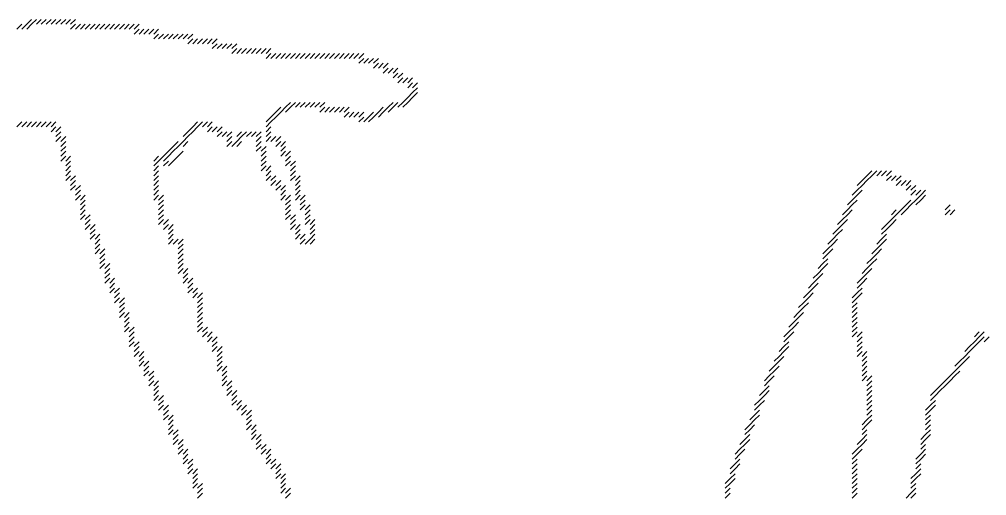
# Model space of a CAD drawing. Header units: metres. Extents: x 526 to 1383, y 73 to 1012.
# Drawn here: x 926.5 to 1124.5, y 863.5 to 961 of the extents above; entities that cross this region are included whole.
import ezdxf

# ---------------------------------------------------------------- set-up
doc = ezdxf.new("R2010")
doc.units = ezdxf.units.M

msp = doc.modelspace()

# ---------------------------------------------------------------- linework, layer by layer
for p, q in [((928, 960), (929, 961)), ((929, 960), (930, 961)), ((930, 960), (931, 961)), ((931, 960), (932, 961)), ((932, 960), (933, 961)), ((933, 960), (934, 961)), ((934, 960), (935, 961)), ((935, 960), (936, 961)), ((936, 960), (937, 961)), ((937, 960), (938, 961)), ((926, 959), (927, 960)), ((927, 959), (928, 960)), ((928, 959), (929, 960)), ((937, 959), (938, 960)), ((938, 959), (939, 960)), ((939, 959), (940, 960)), ((940, 959), (941, 960)), ((941, 959), (942, 960)), ((942, 959), (943, 960)), ((943, 959), (944, 960)), ((944, 959), (945, 960)), ((945, 959), (946, 960)), ((946, 959), (947, 960)), ((947, 959), (948, 960)), ((948, 959), (949, 960)), ((949, 959), (950, 960)), ((950, 959), (951, 960)), ((950, 958), (951, 959)), ((951, 958), (952, 959)), ((952, 958), (953, 959)), ((953, 958), (954, 959)), ((954, 958), (955, 959)), ((954, 957), (955, 958)), ((955, 957), (956, 958)), ((956, 957), (957, 958)), ((957, 957), (958, 958)), ((958, 957), (959, 958)), ((959, 957), (960, 958)), ((960, 957), (961, 958)), ((961, 957), (962, 958)), ((961, 956), (962, 957)), ((962, 956), (963, 957)), ((963, 956), (964, 957)), ((964, 956), (965, 957)), ((965, 956), (966, 957)), ((966, 956), (967, 957)), ((966, 955), (967, 956)), ((967, 955), (968, 956)), ((968, 955), (969, 956)), ((969, 955), (970, 956)), ((970, 955), (971, 956)), ((970, 954), (971, 955)), ((971, 954), (972, 955)), ((972, 954), (973, 955)), ((973, 954), (974, 955)), ((974, 954), (975, 955)), ((975, 954), (976, 955)), ((976, 954), (977, 955)), ((977, 954), (978, 955)), ((977, 953), (978, 954)), ((978, 953), (979, 954)), ((979, 953), (980, 954)), ((980, 953), (981, 954)), ((981, 953), (982, 954)), ((982, 953), (983, 954)), ((983, 953), (984, 954)), ((984, 953), (985, 954)), ((985, 953), (986, 954)), ((986, 953), (987, 954)), ((987, 953), (988, 954)), ((988, 953), (989, 954)), ((989, 953), (990, 954)), ((990, 953), (991, 954)), ((991, 953), (992, 954)), ((992, 953), (993, 954)), ((993, 953), (994, 954)), ((994, 953), (995, 954)), ((995, 953), (996, 954)), ((996, 953), (997, 954)), ((996, 952), (997, 953)), ((997, 952), (998, 953)), ((998, 952), (999, 953)), ((999, 952), (1000, 953)), ((999, 951), (1000, 952)), ((1000, 951), (1001, 952)), ((1001, 951), (1002, 952)), ((1001, 950), (1002, 951)), ((1002, 950), (1003, 951)), ((1003, 950), (1004, 951)), ((1003, 949), (1004, 950)), ((1004, 949), (1005, 950)), ((1004, 948), (1005, 949)), ((1005, 948), (1006, 949)), ((1006, 948), (1007, 949)), ((1006, 947), (1007, 948)), ((1007, 947), (1008, 948)), ((1007, 946), (1008, 947)), ((1005, 944), (1006, 945)), ((1006, 945), (1007, 946)), ((1006, 944), (1007, 945)), ((1007, 945), (1008, 946)), ((979, 942), (980, 943)), ((980, 942), (981, 943)), ((981, 943), (982, 944)), ((981, 942), (982, 943)), ((982, 943), (983, 944)), ((983, 943), (984, 944)), ((984, 943), (985, 944)), ((985, 943), (986, 944)), ((986, 943), (987, 944)), ((987, 943), (988, 944)), ((988, 943), (989, 944)), ((988, 942), (989, 943)), ((989, 942), (990, 943)), ((990, 942), (991, 943)), ((991, 942), (992, 943)), ((992, 942), (993, 943)), ((993, 942), (994, 943)), ((1000, 942), (1001, 943)), ((1001, 942), (1002, 943)), ((1002, 943), (1003, 944)), ((1002, 942), (1003, 943)), ((1003, 943), (1004, 944)), ((1004, 943), (1005, 944)), ((1005, 943), (1006, 944)), ((977, 940), (978, 941)), ((978, 941), (979, 942)), ((978, 940), (979, 941)), ((979, 941), (980, 942)), ((993, 941), (994, 942)), ((994, 941), (995, 942)), ((995, 941), (996, 942)), ((996, 941), (997, 942)), ((996, 940), (997, 941)), ((997, 940), (998, 941)), ((998, 941), (999, 942)), ((998, 940), (999, 941)), ((999, 941), (1000, 942)), ((1000, 941), (1001, 942)), ((926, 939), (927, 940)), ((927, 939), (928, 940)), ((928, 939), (929, 940)), ((929, 939), (930, 940)), ((930, 939), (931, 940)), ((931, 939), (932, 940)), ((932, 939), (933, 940)), ((933, 939), (934, 940)), ((933, 938), (934, 939)), ((934, 938), (935, 939)), ((961, 938), (962, 939)), ((962, 939), (963, 940)), ((962, 938), (963, 939)), ((963, 939), (964, 940)), ((964, 939), (965, 940)), ((965, 939), (966, 940)), ((965, 938), (966, 939)), ((966, 938), (967, 939)), ((967, 938), (968, 939)), ((977, 939), (978, 940)), ((977, 938), (978, 939)), ((934, 937), (935, 938)), ((934, 936), (935, 937)), ((935, 936), (936, 937)), ((960, 937), (961, 938)), ((960, 936), (961, 937)), ((961, 937), (962, 938)), ((967, 937), (968, 938)), ((968, 937), (969, 938)), ((969, 937), (970, 938)), ((969, 936), (970, 937)), ((971, 937), (972, 938)), ((971, 936), (972, 937)), ((972, 937), (973, 938)), ((973, 937), (974, 938)), ((974, 937), (975, 938)), ((975, 937), (976, 938)), ((975, 936), (976, 937)), ((977, 937), (978, 938)), ((977, 936), (978, 937)), ((978, 936), (979, 937)), ((979, 936), (980, 937)), ((935, 935), (936, 936)), ((935, 934), (936, 935)), ((957, 934), (958, 935)), ((958, 935), (959, 936)), ((958, 934), (959, 935)), ((959, 935), (960, 936)), ((960, 935), (961, 936)), ((969, 935), (970, 936)), ((970, 935), (971, 936)), ((971, 935), (972, 936)), ((975, 935), (976, 936)), ((975, 934), (976, 935)), ((976, 934), (977, 935)), ((979, 935), (980, 936)), ((980, 935), (981, 936)), ((980, 934), (981, 935)), ((935, 933), (936, 934)), ((935, 932), (936, 933)), ((936, 932), (937, 933)), ((954, 932), (955, 933)), ((955, 932), (956, 933)), ((956, 933), (957, 934)), ((956, 932), (957, 933)), ((957, 933), (958, 934)), ((958, 932), (959, 933)), ((959, 933), (960, 934)), ((976, 933), (977, 934)), ((976, 932), (977, 933)), ((980, 933), (981, 934)), ((981, 933), (982, 934)), ((981, 932), (982, 933)), ((936, 931), (937, 932)), ((936, 930), (937, 931)), ((954, 931), (955, 932)), ((954, 930), (955, 931)), ((956, 931), (957, 932)), ((957, 931), (958, 932)), ((976, 931), (977, 932)), ((976, 930), (977, 931)), ((977, 930), (978, 931)), ((981, 931), (982, 932)), ((982, 931), (983, 932)), ((982, 930), (983, 931)), ((936, 929), (937, 930)), ((936, 928), (937, 929)), ((937, 928), (938, 929)), ((954, 929), (955, 930)), ((954, 928), (955, 929)), ((977, 929), (978, 930)), ((977, 928), (978, 929)), ((978, 928), (979, 929)), ((982, 929), (983, 930)), ((982, 928), (983, 929)), ((983, 928), (984, 929)), ((1099, 928), (1100, 929)), ((1100, 929), (1101, 930)), ((1100, 928), (1101, 929)), ((1101, 929), (1102, 930)), ((1102, 929), (1103, 930)), ((1103, 929), (1104, 930)), ((1104, 929), (1105, 930)), ((1104, 928), (1105, 929)), ((1105, 928), (1106, 929)), ((1106, 928), (1107, 929)), ((937, 927), (938, 928)), ((937, 926), (938, 927)), ((938, 926), (939, 927)), ((954, 927), (955, 928)), ((954, 926), (955, 927)), ((978, 927), (979, 928)), ((979, 927), (980, 928)), ((979, 926), (980, 927)), ((980, 926), (981, 927)), ((983, 927), (984, 928)), ((983, 926), (984, 927)), ((1098, 927), (1099, 928)), ((1098, 926), (1099, 927)), ((1099, 927), (1100, 928)), ((1106, 927), (1107, 928)), ((1107, 927), (1108, 928)), ((1108, 927), (1109, 928)), ((1108, 926), (1109, 927)), ((1109, 926), (1110, 927)), ((938, 925), (939, 926)), ((938, 924), (939, 925)), ((939, 924), (940, 925)), ((954, 925), (955, 926)), ((954, 924), (955, 925)), ((955, 924), (956, 925)), ((980, 925), (981, 926)), ((980, 924), (981, 925)), ((981, 924), (982, 925)), ((983, 925), (984, 926)), ((983, 924), (984, 925)), ((984, 924), (985, 925)), ((1097, 925), (1098, 926)), ((1097, 924), (1098, 925)), ((1098, 925), (1099, 926)), ((1109, 925), (1110, 926)), ((1110, 925), (1111, 926)), ((1110, 924), (1111, 925)), ((1111, 925), (1112, 926)), ((1111, 924), (1112, 925)), ((939, 923), (940, 924)), ((939, 922), (940, 923)), ((955, 923), (956, 924)), ((955, 922), (956, 923)), ((981, 923), (982, 924)), ((981, 922), (982, 923)), ((984, 923), (985, 924)), ((984, 922), (985, 923)), ((985, 922), (986, 923)), ((1096, 923), (1097, 924)), ((1096, 922), (1097, 923)), ((1097, 923), (1098, 924)), ((1107, 922), (1108, 923)), ((1108, 923), (1109, 924)), ((1108, 922), (1109, 923)), ((1109, 923), (1110, 924)), ((1110, 923), (1111, 924)), ((1116, 922), (1117, 923)), ((939, 921), (940, 922)), ((939, 920), (940, 921)), ((940, 920), (941, 921)), ((955, 921), (956, 922)), ((955, 920), (956, 921)), ((981, 921), (982, 922)), ((981, 920), (982, 921)), ((982, 920), (983, 921)), ((985, 921), (986, 922)), ((985, 920), (986, 921)), ((1095, 921), (1096, 922)), ((1095, 920), (1096, 921)), ((1096, 921), (1097, 922)), ((1105, 921), (1106, 922)), ((1105, 920), (1106, 921)), ((1106, 921), (1107, 922)), ((1107, 921), (1108, 922)), ((1116, 921), (1117, 922)), ((1117, 921), (1118, 922)), ((940, 919), (941, 920)), ((940, 918), (941, 919)), ((941, 918), (942, 919)), ((955, 919), (956, 920)), ((956, 919), (957, 920)), ((956, 918), (957, 919)), ((957, 918), (958, 919)), ((982, 919), (983, 920)), ((982, 918), (983, 919)), ((983, 918), (984, 919)), ((985, 919), (986, 920)), ((986, 919), (987, 920)), ((986, 918), (987, 919)), ((1094, 919), (1095, 920)), ((1094, 918), (1095, 919)), ((1095, 919), (1096, 920)), ((1103, 918), (1104, 919)), ((1104, 919), (1105, 920)), ((1104, 918), (1105, 919)), ((1105, 919), (1106, 920)), ((941, 917), (942, 918)), ((941, 916), (942, 917)), ((942, 916), (943, 917)), ((957, 917), (958, 918)), ((957, 916), (958, 917)), ((983, 917), (984, 918)), ((983, 916), (984, 917)), ((984, 916), (985, 917)), ((986, 917), (987, 918)), ((986, 916), (987, 917)), ((1093, 917), (1094, 918)), ((1093, 916), (1094, 917)), ((1094, 917), (1095, 918)), ((1103, 917), (1104, 918)), ((1103, 916), (1104, 917)), ((942, 915), (943, 916)), ((942, 914), (943, 915)), ((957, 915), (958, 916)), ((958, 915), (959, 916)), ((959, 915), (960, 916)), ((959, 914), (960, 915)), ((984, 915), (985, 916)), ((985, 915), (986, 916)), ((986, 915), (987, 916)), ((1092, 915), (1093, 916)), ((1092, 914), (1093, 915)), ((1093, 915), (1094, 916)), ((1102, 915), (1103, 916)), ((1102, 914), (1103, 915)), ((1103, 915), (1104, 916)), ((942, 913), (943, 914)), ((943, 913), (944, 914)), ((943, 912), (944, 913)), ((959, 913), (960, 914)), ((959, 912), (960, 913)), ((1091, 913), (1092, 914)), ((1091, 912), (1092, 913)), ((1092, 913), (1093, 914)), ((1101, 913), (1102, 914)), ((1101, 912), (1102, 913)), ((1102, 913), (1103, 914)), ((943, 911), (944, 912)), ((943, 910), (944, 911)), ((944, 910), (945, 911)), ((959, 911), (960, 912)), ((959, 910), (960, 911)), ((1090, 910), (1091, 911)), ((1091, 911), (1092, 912)), ((1091, 910), (1092, 911)), ((1100, 911), (1101, 912)), ((1100, 910), (1101, 911)), ((1101, 911), (1102, 912)), ((944, 909), (945, 910)), ((944, 908), (945, 909)), ((959, 909), (960, 910)), ((960, 909), (961, 910)), ((960, 908), (961, 909)), ((1089, 908), (1090, 909)), ((1090, 909), (1091, 910)), ((1090, 908), (1091, 909)), ((1099, 909), (1100, 910)), ((1099, 908), (1100, 909)), ((1100, 909), (1101, 910)), ((944, 907), (945, 908)), ((945, 907), (946, 908)), ((945, 906), (946, 907)), ((960, 907), (961, 908)), ((961, 907), (962, 908)), ((961, 906), (962, 907)), ((1088, 906), (1089, 907)), ((1089, 907), (1090, 908)), ((1089, 906), (1090, 907)), ((1098, 907), (1099, 908)), ((1098, 906), (1099, 907)), ((1099, 907), (1100, 908)), ((945, 905), (946, 906)), ((946, 905), (947, 906)), ((946, 904), (947, 905)), ((961, 905), (962, 906)), ((962, 905), (963, 906)), ((962, 904), (963, 905)), ((963, 904), (964, 905)), ((1087, 904), (1088, 905)), ((1088, 905), (1089, 906)), ((1088, 904), (1089, 905)), ((1097, 904), (1098, 905)), ((1098, 905), (1099, 906)), ((1098, 904), (1099, 905)), ((946, 903), (947, 904)), ((947, 903), (948, 904)), ((947, 902), (948, 903)), ((963, 903), (964, 904)), ((963, 902), (964, 903)), ((1086, 902), (1087, 903)), ((1087, 903), (1088, 904)), ((1087, 902), (1088, 903)), ((1097, 903), (1098, 904)), ((1097, 902), (1098, 903)), ((947, 901), (948, 902)), ((947, 900), (948, 901)), ((948, 900), (949, 901)), ((963, 901), (964, 902)), ((963, 900), (964, 901)), ((1085, 900), (1086, 901)), ((1086, 901), (1087, 902)), ((1086, 900), (1087, 901)), ((1097, 901), (1098, 902)), ((1097, 900), (1098, 901)), ((948, 899), (949, 900)), ((948, 898), (949, 899)), ((963, 899), (964, 900)), ((963, 898), (964, 899)), ((1084, 898), (1085, 899)), ((1085, 899), (1086, 900)), ((1085, 898), (1086, 899)), ((1097, 899), (1098, 900)), ((1097, 898), (1098, 899)), ((948, 897), (949, 898)), ((949, 897), (950, 898)), ((949, 896), (950, 897)), ((963, 897), (964, 898)), ((964, 897), (965, 898)), ((964, 896), (965, 897)), ((965, 896), (966, 897)), ((1083, 896), (1084, 897)), ((1084, 897), (1085, 898)), ((1084, 896), (1085, 897)), ((1097, 897), (1098, 898)), ((1097, 896), (1098, 897)), ((1098, 896), (1099, 897)), ((1122, 896), (1123, 897)), ((1123, 896), (1124, 897)), ((949, 895), (950, 896)), ((949, 894), (950, 895)), ((950, 894), (951, 895)), ((965, 895), (966, 896)), ((966, 895), (967, 896)), ((966, 894), (967, 895)), ((1083, 895), (1084, 896)), ((1083, 894), (1084, 895)), ((1098, 895), (1099, 896)), ((1098, 894), (1099, 895)), ((1121, 894), (1122, 895)), ((1122, 895), (1123, 896)), ((1122, 894), (1123, 895)), ((1123, 895), (1124, 896)), ((1124, 895), (1125, 896)), ((950, 893), (951, 894)), ((950, 892), (951, 893)), ((951, 892), (952, 893)), ((966, 893), (967, 894)), ((967, 893), (968, 894)), ((967, 892), (968, 893)), ((1082, 893), (1083, 894)), ((1082, 892), (1083, 893)), ((1083, 893), (1084, 894)), ((1098, 893), (1099, 894)), ((1098, 892), (1099, 893)), ((1099, 892), (1100, 893)), ((1120, 893), (1121, 894)), ((1120, 892), (1121, 893)), ((1121, 893), (1122, 894)), ((951, 891), (952, 892)), ((951, 890), (952, 891)), ((952, 890), (953, 891)), ((967, 891), (968, 892)), ((967, 890), (968, 891)), ((1081, 891), (1082, 892)), ((1081, 890), (1082, 891)), ((1082, 891), (1083, 892)), ((1099, 891), (1100, 892)), ((1099, 890), (1100, 891)), ((1118, 890), (1119, 891)), ((1119, 891), (1120, 892)), ((1119, 890), (1120, 891)), ((1120, 891), (1121, 892)), ((952, 889), (953, 890)), ((967, 889), (968, 890)), ((968, 889), (969, 890)), ((1080, 889), (1081, 890)), ((1081, 889), (1082, 890)), ((1099, 889), (1100, 890)), ((1118, 889), (1119, 890)), ((952, 888), (953, 889)), ((953, 888), (954, 889)), ((953, 887), (954, 888)), ((968, 888), (969, 889)), ((968, 887), (969, 888)), ((1079, 887), (1080, 888)), ((1080, 888), (1081, 889)), ((1080, 887), (1081, 888)), ((1099, 888), (1100, 889)), ((1099, 887), (1100, 888)), ((1100, 887), (1101, 888)), ((1116, 887), (1117, 888)), ((1117, 888), (1118, 889)), ((1117, 887), (1118, 888)), ((1118, 888), (1119, 889)), ((953, 886), (954, 887)), ((954, 886), (955, 887)), ((954, 885), (955, 886)), ((968, 886), (969, 887)), ((969, 886), (970, 887)), ((969, 885), (970, 886)), ((1079, 886), (1080, 887)), ((1079, 885), (1080, 886)), ((1100, 886), (1101, 887)), ((1100, 885), (1101, 886)), ((1114, 885), (1115, 886)), ((1115, 886), (1116, 887)), ((1115, 885), (1116, 886)), ((1116, 886), (1117, 887)), ((954, 884), (955, 885)), ((954, 883), (955, 884)), ((955, 883), (956, 884)), ((969, 884), (970, 885)), ((970, 884), (971, 885)), ((970, 883), (971, 884)), ((1078, 884), (1079, 885)), ((1078, 883), (1079, 884)), ((1079, 884), (1080, 885)), ((1100, 884), (1101, 885)), ((1100, 883), (1101, 884)), ((1113, 884), (1114, 885)), ((1113, 883), (1114, 884)), ((1114, 884), (1115, 885)), ((955, 882), (956, 883)), ((955, 881), (956, 882)), ((956, 881), (957, 882)), ((970, 882), (971, 883)), ((971, 882), (972, 883)), ((971, 881), (972, 882)), ((972, 881), (973, 882)), ((1077, 882), (1078, 883)), ((1077, 881), (1078, 882)), ((1078, 882), (1079, 883)), ((1100, 882), (1101, 883)), ((1100, 881), (1101, 882)), ((1112, 881), (1113, 882)), ((1113, 882), (1114, 883)), ((1113, 881), (1114, 882)), ((956, 880), (957, 881)), ((956, 879), (957, 880)), ((957, 879), (958, 880)), ((972, 880), (973, 881)), ((973, 880), (974, 881)), ((973, 879), (974, 880)), ((1076, 879), (1077, 880)), ((1077, 880), (1078, 881)), ((1077, 879), (1078, 880)), ((1100, 880), (1101, 881)), ((1100, 879), (1101, 880)), ((1112, 880), (1113, 881)), ((1112, 879), (1113, 880)), ((957, 878), (958, 879)), ((957, 877), (958, 878)), ((973, 878), (974, 879)), ((973, 877), (974, 878)), ((974, 877), (975, 878)), ((1075, 877), (1076, 878)), ((1076, 878), (1077, 879)), ((1076, 877), (1077, 878)), ((1099, 878), (1100, 879)), ((1099, 877), (1100, 878)), ((1100, 878), (1101, 879)), ((1112, 878), (1113, 879)), ((1112, 877), (1113, 878)), ((957, 876), (958, 877)), ((958, 876), (959, 877)), ((958, 875), (959, 876)), ((974, 876), (975, 877)), ((974, 875), (975, 876)), ((975, 875), (976, 876)), ((1075, 876), (1076, 877)), ((1075, 875), (1076, 876)), ((1099, 876), (1100, 877)), ((1099, 875), (1100, 876)), ((1111, 875), (1112, 876)), ((1112, 876), (1113, 877)), ((1112, 875), (1113, 876)), ((958, 874), (959, 875)), ((959, 874), (960, 875)), ((959, 873), (960, 874)), ((975, 874), (976, 875)), ((975, 873), (976, 874)), ((976, 873), (977, 874)), ((1074, 874), (1075, 875)), ((1074, 873), (1075, 874)), ((1075, 874), (1076, 875)), ((1098, 874), (1099, 875)), ((1098, 873), (1099, 874)), ((1099, 874), (1100, 875)), ((1111, 874), (1112, 875)), ((1111, 873), (1112, 874)), ((959, 872), (960, 873)), ((960, 872), (961, 873)), ((960, 871), (961, 872)), ((976, 872), (977, 873)), ((977, 872), (978, 873)), ((977, 871), (978, 872)), ((1073, 872), (1074, 873)), ((1073, 871), (1074, 872)), ((1074, 872), (1075, 873)), ((1097, 872), (1098, 873)), ((1097, 871), (1098, 872)), ((1098, 872), (1099, 873)), ((1110, 871), (1111, 872)), ((1111, 872), (1112, 873)), ((1111, 871), (1112, 872)), ((960, 870), (961, 871)), ((961, 870), (962, 871)), ((961, 869), (962, 870)), ((977, 870), (978, 871)), ((978, 870), (979, 871)), ((978, 869), (979, 870)), ((979, 869), (980, 870)), ((1072, 869), (1073, 870)), ((1073, 870), (1074, 871)), ((1073, 869), (1074, 870)), ((1097, 870), (1098, 871)), ((1097, 869), (1098, 870)), ((1110, 870), (1111, 871)), ((1110, 869), (1111, 870)), ((961, 868), (962, 869)), ((962, 868), (963, 869)), ((962, 867), (963, 868)), ((979, 868), (980, 869)), ((979, 867), (980, 868)), ((980, 867), (981, 868)), ((1072, 868), (1073, 869)), ((1072, 867), (1073, 868)), ((1097, 868), (1098, 869)), ((1097, 867), (1098, 868)), ((1109, 867), (1110, 868)), ((1110, 868), (1111, 869)), ((1110, 867), (1111, 868)), ((962, 866), (963, 867)), ((962, 865), (963, 866)), ((963, 865), (964, 866)), ((980, 866), (981, 867)), ((980, 865), (981, 866)), ((1071, 866), (1072, 867)), ((1071, 865), (1072, 866)), ((1072, 866), (1073, 867)), ((1097, 866), (1098, 867)), ((1097, 865), (1098, 866)), ((1109, 866), (1110, 867)), ((1109, 865), (1110, 866)), ((963, 864), (964, 865)), ((963, 863), (964, 864)), ((980, 864), (981, 865)), ((981, 864), (982, 865)), ((981, 863), (982, 864)), ((1071, 864), (1072, 865)), ((1071, 863), (1072, 864)), ((1097, 864), (1098, 865)), ((1097, 863), (1098, 864)), ((1108, 863), (1109, 864)), ((1109, 864), (1110, 865)), ((1109, 863), (1110, 864))]:
    msp.add_line(p, q)

doc.saveas('drawing.dxf')
